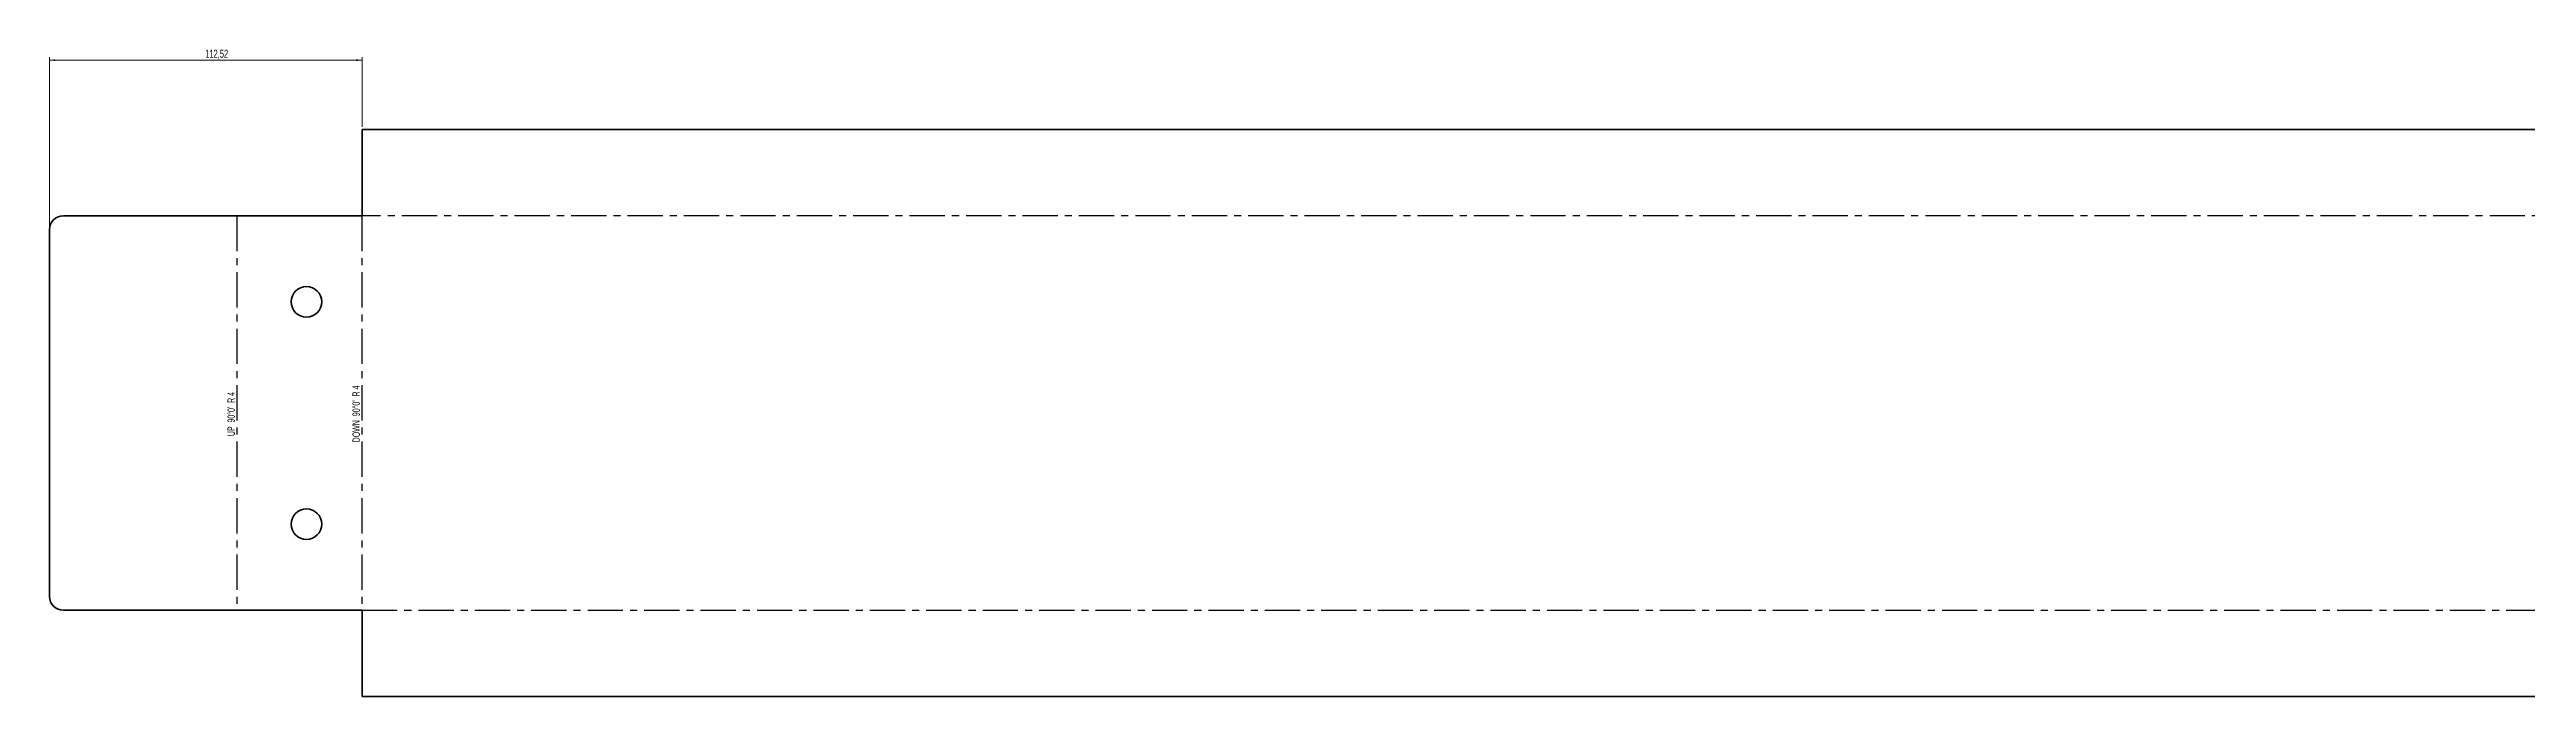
# Model space of a CAD drawing. Header units: millimetres. Extents: x -2091 to -268, y -1604 to 240.
# Drawn here: x -2091 to -1199, y 7 to 240 of the extents above; entities that cross this region are included whole.
import ezdxf

# ---------------------------------------------------------------- set-up
doc = ezdxf.new("R2010")
doc.units = ezdxf.units.MM
doc.linetypes.add('CENTERX2', pattern=[20.32, 12.7, -2.54, 2.54, -2.54])
doc.styles.add('SLDTEXTSTYLE0', font='TXT', dxfattribs={"width": 0.605})
doc.styles.add('SLDTEXTSTYLE1', font='TXT', dxfattribs={"width": 0.572187})
doc.styles.add('SLDTEXTSTYLE2', font='TXT', dxfattribs={"width": 0.5675})
doc.dimstyles.new('SLDDIMSTYLE0', dxfattribs={"dimtxt": 2.825151, "dimasz": 2, "dimexe": 0, "dimexo": 0.0625, "dimgap": 0.706288, "dimtad": 1, "dimrnd": 1e-09, "dimzin": 12, "dimdsep": 46, "dimtxsty": 'SLDTEXTSTYLE0', "dimsah": 1, "dimcen": 0.09, "dimadec": 0, "dimazin": 3, "dimtfac": 1, "dimtofl": 0, "dimtmove": 0, "dimatfit": 3, "dimfxl": 1, "dimfrac": 2, "dimtolj": 1, "dimtzin": 12, "dimarcsym": 0})

# ---------------------------------------------------------------- blocks, each defined once
blk = doc.blocks.new('_D_1')
at = {"color": 7, "linetype": 'Continuous', "lineweight": 0}
for p, q in [((-2090.5, 175.98), (-2090.5, 236.99)), ((-2090.5, 235.99), (-1977.98, 235.99)), ((-1977.98, 211.99), (-1977.98, 236.99))]:
    blk.add_line(p, q, dxfattribs=at)
at = {"color": 7, "linetype": 'Continuous', "lineweight": 18}
for points in [[(-2090.5, 235.99), (-2088.5, 235.66), (-2088.5, 236.31)], [(-1977.98, 235.99), (-1979.98, 236.31), (-1979.98, 235.66)]]:
    blk.add_solid(points, dxfattribs=at)
at = {"color": 7, "linetype": 'Continuous', "lineweight": 18, "insert": (-2034.42, 239.74), "char_height": 2.91, "attachment_point": 1, "style": 'SLDTEXTSTYLE0'}
blk.add_mtext('112,52', dxfattribs=at)

msp = doc.modelspace()

# ---------------------------------------------------------------- linework, layer by layer
at = {"color": 7, "linetype": 'Continuous', "lineweight": 35}
for p, q in [((-1977.984, 179.977), (-1977.984, 210.989)), ((-365.998, 210.989), (-1977.984, 210.989)), ((-2085.5, 179.977), (-1977.984, 179.977)), ((-2090.5, 42.991), (-2090.5, 174.977)), ((-1977.984, 37.991), (-2085.5, 37.991)), ((-1977.984, 37.991), (-1977.984, 6.98)), ((-1977.984, 6.98), (-365.998, 6.98))]:
    msp.add_line(p, q, dxfattribs=at)
at = {"color": 7, "linetype": 'CENTERX2'}
for p, q in [((-2022.998, 179.977), (-2022.998, 37.991)), ((-1977.993, 179.977), (-1977.993, 37.991)), ((-365.998, 179.987), (-1977.984, 179.987)), ((-1977.984, 37.982), (-365.998, 37.982))]:
    msp.add_line(p, q, dxfattribs=at)
at = {"color": 7, "linetype": 'Continuous', "lineweight": 35}
for centre in [(-1997.996, 148.984), (-1997.996, 68.984)]:
    msp.add_circle(centre, 5.5, dxfattribs=at)
for centre, start, end in [((-2085.5, 174.977), 90, 180), ((-2085.5, 42.991), 180, 270)]:
    msp.add_arc(centre, 5, start, end, dxfattribs=at)

# ---------------------------------------------------------------- texts
at = {"color": 7, "linetype": 'Continuous', "lineweight": 0, "char_height": 2.64583, "attachment_point": 2, "rotation": 90}
for s, insert, style in [("DOWN  90°0'  R 4", (-1981.416, 108.652), 'SLDTEXTSTYLE1'), ("UP  90°0'  R 4", (-2026.421, 108.605), 'SLDTEXTSTYLE2')]:
    msp.add_mtext(s, dxfattribs=dict(at, insert=insert, style=style))

# ---------------------------------------------------------------- dimensions: what is measured, and where the dimension line sits
at = {"color": 7, "linetype": 'Continuous', "lineweight": 18}
dim = msp.add_linear_dim(base=(-1977.984, 235.989), p1=(-2090.5, 174.977), p2=(-1977.984, 210.989), dimstyle='SLDDIMSTYLE0', dxfattribs=at)
dim.commit()
dim.dimension.update_dxf_attribs({"geometry": '_D_1', "text_midpoint": (-2029.561, 235.989), "dimtype": 160})

doc.saveas('drawing.dxf')
